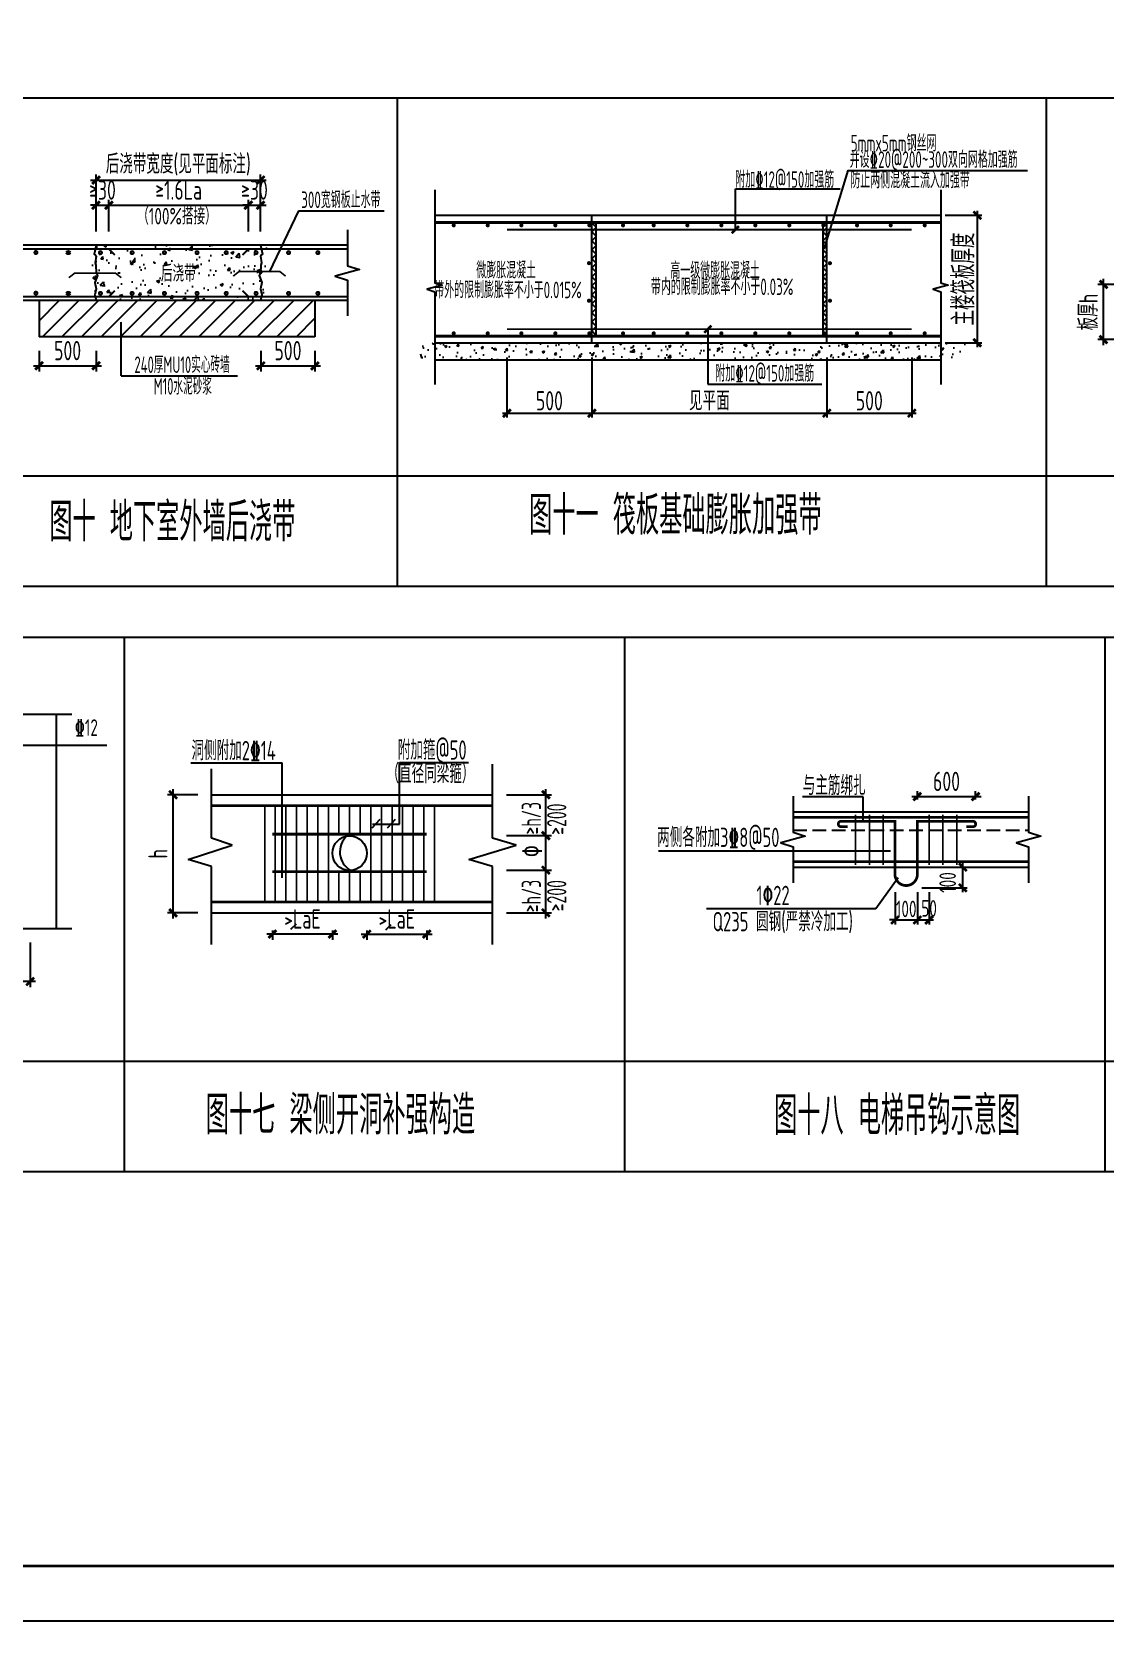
# Model space of a CAD drawing. Extents: x 9731685 to 18866768, y -962146 to 194094.
# Drawn here: x 9811308 to 9830739, y 55294 to 84067 of the extents above; entities that cross this region are included whole.
import ezdxf
from ezdxf.enums import TextEntityAlignment as Align

# ---------------------------------------------------------------- set-up
doc = ezdxf.new("R2010")
doc.units = 0
doc.header["$LTSCALE"] = 1000
doc.linetypes.add('DASH', pattern=[0.35, 0.25, -0.1])
doc.layers.get('0').update_dxf_attribs({"linetype": 'CONTINUOUS'})
doc.layers.get('Defpoints').update_dxf_attribs({"linetype": 'CONTINUOUS'})
for name, color, linetype in [('BORDER', 7, 'CONTINUOUS'), ('DIM', 3, 'CONTINUOUS'), ('HATCH', 254, 'CONTINUOUS'), ('NUM', 7, 'CONTINUOUS'), ('TAB', 7, 'CONTINUOUS'), ('TEXT', 7, 'CONTINUOUS')]:
    doc.layers.add(name, color=color, linetype=linetype)
doc.layers.add('rein', color=6, linetype='ByLayer', lineweight=18)
doc.styles.add('TSSD_Dimension', font='Tssdeng.shx', dxfattribs={"width": 0.7, "bigfont": 'hztxt.shx'})
doc.styles.add('TSSD_Norm', font='Tssdeng.shx', dxfattribs={"width": 0.7, "bigfont": 'hztxt.shx'})
doc.styles.add('说明文字', font='tssdeng.shx', dxfattribs={"width": 0.75, "bigfont": 'hztxt.shx'})
doc.dimstyles.new('TSSD_100_100', dxfattribs={"dimtxt": 350, "dimasz": 100, "dimexe": 100, "dimexo": 250, "dimgap": 100, "dimtad": 1, "dimdec": 0, "dimzin": 0, "dimdsep": 46, "dimtxsty": 'TSSD_Dimension', "dimblk": 'ARCHTICK', "dimblk1": 'ARCHTICK', "dimblk2": 'ARCHTICK', "dimcen": 0, "dimdle": 100, "dimclrt": 7, "dimadec": 0, "dimazin": 0, "dimtfac": 1, "dimtdec": 0, "dimtix": 1, "dimtmove": 2, "dimatfit": 3, "dimfxl": 1, "dimtolj": 1, "dimtzin": 0, "dimarcsym": 0})
doc.dimstyles.new('TSSD_25_100', dxfattribs={"dimtxt": 300, "dimasz": 100, "dimexe": 80, "dimexo": 80, "dimgap": 50, "dimtad": 1, "dimdec": 0, "dimlfac": 0.25, "dimzin": 0, "dimdsep": 46, "dimtxsty": 'TSSD_Dimension', "dimblk": 'ARCHTICK', "dimcen": 0, "dimdle": 80, "dimclrt": 7, "dimadec": 0, "dimazin": 0, "dimtfac": 1, "dimtdec": 0, "dimtix": 1, "dimtmove": 2, "dimatfit": 3, "dimldrblk": 'ARCHTICK', "dimfxl": 1, "dimtolj": 1, "dimtzin": 0, "dimarcsym": 0})

# ---------------------------------------------------------------- blocks, each defined once
blk = doc.blocks.new('_ArchTick')
at = {"color": 0, "linetype": 'ByBlock', "const_width": 0.5}
blk.add_lwpolyline([(-0.71, -0.71), (0.71, 0.71)], dxfattribs=at)
blk = doc.blocks.new('*D815')
at = {"layer": 'Defpoints', "color": 0}
for p in [(9827338, 68943), (9828162, 68943), (9827338, 68569)]:
    blk.add_point(p, dxfattribs=at)
at = {"layer": 'DIM', "color": 0, "lineweight": -2}
for p, q in [((9827418, 68943), (9828242, 68943)), ((9828162, 68489), (9828162, 69023)), ((9827418, 68569), (9828242, 68569))]:
    blk.add_line(p, q, dxfattribs=at)
at = {"layer": 'DIM', "color": 0, "lineweight": -2, "xscale": 100, "yscale": 100, "zscale": 100}
for p, rotation in [((9828162, 68943), 90), ((9828162, 68569), 270)]:
    blk.add_blockref('_ArchTick', p, dxfattribs=dict(at, rotation=rotation))
at = {"layer": 'DIM', "color": 7, "insert": (9827887, 68666), "char_height": 300, "attachment_point": 5, "rotation": 90, "style": 'TSSD_Dimension'}
blk.add_mtext('\\A1;100', dxfattribs=at)
blk = doc.blocks.new('*D816')
at = {"layer": 'Defpoints', "color": 0}
for p in [(9826934, 68569), (9827338, 68569), (9827338, 67988)]:
    blk.add_point(p, dxfattribs=at)
at = {"layer": 'DIM', "color": 0, "lineweight": -2}
for p, q in [((9826934, 68489), (9826934, 67908)), ((9827338, 68489), (9827338, 67908)), ((9826934, 67988), (9826834, 67988)), ((9826934, 67988), (9827338, 67988)), ((9827338, 67988), (9827438, 67988))]:
    blk.add_line(p, q, dxfattribs=at)
at = {"layer": 'DIM', "color": 0, "lineweight": -2, "xscale": 100, "yscale": 100, "zscale": 100}
blk.add_blockref('_ArchTick', (9826934, 67988), dxfattribs=at)
at = {"layer": 'DIM', "color": 0, "lineweight": -2, "xscale": 100, "yscale": 100, "zscale": 100, "rotation": 180}
blk.add_blockref('_ArchTick', (9827338, 67988), dxfattribs=at)
at = {"layer": 'DIM', "color": 7, "insert": (9827136, 68188), "char_height": 300, "attachment_point": 5, "style": 'TSSD_Dimension'}
blk.add_mtext('\\A1;100', dxfattribs=at)
blk = doc.blocks.new('*D817')
at = {"layer": 'Defpoints', "color": 0}
for p in [(9827338, 68569), (9827551, 68569), (9827551, 67988)]:
    blk.add_point(p, dxfattribs=at)
at = {"layer": 'DIM', "color": 0, "lineweight": -2}
for p, q in [((9827338, 68489), (9827338, 67908)), ((9827551, 68489), (9827551, 67908)), ((9827258, 67988), (9827631, 67988))]:
    blk.add_line(p, q, dxfattribs=at)
at = {"layer": 'DIM', "color": 0, "lineweight": -2, "xscale": 100, "yscale": 100, "zscale": 100, "rotation": 180}
blk.add_blockref('_ArchTick', (9827338, 67988), dxfattribs=at)
at = {"layer": 'DIM', "color": 0, "lineweight": -2, "xscale": 100, "yscale": 100, "zscale": 100}
blk.add_blockref('_ArchTick', (9827551, 67988), dxfattribs=at)
at = {"layer": 'DIM', "color": 7, "insert": (9827551, 68198), "char_height": 300, "attachment_point": 5, "style": 'TSSD_Dimension'}
blk.add_mtext('\\A1;50', dxfattribs=at)
blk = doc.blocks.new('*D818')
at = {"layer": 'Defpoints', "color": 0}
for p in [(9828393, 70222), (9827338, 69920), (9828393, 69920)]:
    blk.add_point(p, dxfattribs=at)
at = {"layer": 'DIM', "color": 0, "lineweight": -2}
for p, q in [((9827238, 70222), (9828493, 70222)), ((9827338, 70170), (9827338, 70322)), ((9828393, 70170), (9828393, 70322))]:
    blk.add_line(p, q, dxfattribs=at)
at = {"layer": 'DIM', "color": 0, "lineweight": -2, "xscale": 100, "yscale": 100, "zscale": 100, "rotation": 180}
blk.add_blockref('_ArchTick', (9827338, 70222), dxfattribs=at)
at = {"layer": 'DIM', "color": 0, "lineweight": -2, "xscale": 100, "yscale": 100, "zscale": 100}
blk.add_blockref('_ArchTick', (9828393, 70222), dxfattribs=at)
at = {"layer": 'DIM', "color": 7, "insert": (9827866, 70497), "char_height": 350, "attachment_point": 5, "style": 'TSSD_Dimension'}
blk.add_mtext('\\A1;600', dxfattribs=at)
blk = doc.blocks.new('*D834')
at = {"layer": 'Defpoints', "color": 0}
for p in [(9809452, 67832), (9811278, 67832), (9809452, 66874)]:
    blk.add_point(p, dxfattribs=at)
at = {"layer": 'DIM', "color": 0, "lineweight": -2}
for p, q in [((9809452, 67582), (9809452, 66774)), ((9811278, 67582), (9811278, 66774)), ((9811378, 66874), (9809352, 66874))]:
    blk.add_line(p, q, dxfattribs=at)
at = {"layer": 'DIM', "color": 0, "lineweight": -2, "xscale": 100, "yscale": 100, "zscale": 100, "rotation": 180}
blk.add_blockref('_ArchTick', (9809452, 66874), dxfattribs=at)
at = {"layer": 'DIM', "color": 0, "lineweight": -2, "xscale": 100, "yscale": 100, "zscale": 100}
blk.add_blockref('_ArchTick', (9811278, 66874), dxfattribs=at)
at = {"layer": 'DIM', "color": 7, "insert": (9810365, 67149), "char_height": 350, "attachment_point": 5, "style": 'TSSD_Dimension'}
blk.add_mtext('\\A1;100', dxfattribs=at)
blk = doc.blocks.new('*D836')
at = {"layer": 'Defpoints', "color": 0}
for p in [(9812705, 80927), (9812471, 80203), (9812705, 80203)]:
    blk.add_point(p, dxfattribs=at)
at = {"layer": 'DIM', "color": 0, "lineweight": -2}
for p, q in [((9812471, 80927), (9812371, 80927)), ((9812471, 80453), (9812471, 81027)), ((9812471, 80927), (9812705, 80927)), ((9812705, 80453), (9812705, 81027)), ((9812705, 80927), (9812805, 80927))]:
    blk.add_line(p, q, dxfattribs=at)
at = {"layer": 'DIM', "color": 0, "lineweight": -2, "xscale": 100, "yscale": 100, "zscale": 100}
blk.add_blockref('_ArchTick', (9812471, 80927), dxfattribs=at)
at = {"layer": 'DIM', "color": 0, "lineweight": -2, "xscale": 100, "yscale": 100, "zscale": 100, "rotation": 180}
blk.add_blockref('_ArchTick', (9812705, 80927), dxfattribs=at)
at = {"layer": 'DIM', "color": 7, "insert": (9812588, 81202), "char_height": 350, "attachment_point": 5, "style": 'TSSD_Dimension'}
blk.add_mtext('\\A1;≥30', dxfattribs=at)
blk = doc.blocks.new('*D837')
at = {"layer": 'Defpoints', "color": 0}
for p in [(9815229, 80927), (9812705, 80203), (9815229, 80203)]:
    blk.add_point(p, dxfattribs=at)
at = {"layer": 'DIM', "color": 0, "lineweight": -2}
for p, q in [((9812605, 80927), (9815329, 80927)), ((9812705, 80453), (9812705, 81027)), ((9815229, 80453), (9815229, 81027))]:
    blk.add_line(p, q, dxfattribs=at)
at = {"layer": 'DIM', "color": 0, "lineweight": -2, "xscale": 100, "yscale": 100, "zscale": 100, "rotation": 180}
blk.add_blockref('_ArchTick', (9812705, 80927), dxfattribs=at)
at = {"layer": 'DIM', "color": 0, "lineweight": -2, "xscale": 100, "yscale": 100, "zscale": 100}
blk.add_blockref('_ArchTick', (9815229, 80927), dxfattribs=at)
at = {"layer": 'DIM', "color": 7, "insert": (9813967, 81202), "char_height": 350, "attachment_point": 5, "style": 'TSSD_Dimension'}
blk.add_mtext('\\A1;≥1.6La', dxfattribs=at)
blk = doc.blocks.new('*D838')
at = {"layer": 'Defpoints', "color": 0}
for p in [(9815450, 80927), (9815229, 80203), (9815450, 80203)]:
    blk.add_point(p, dxfattribs=at)
at = {"layer": 'DIM', "color": 0, "lineweight": -2}
for p, q in [((9815229, 80927), (9815129, 80927)), ((9815229, 80453), (9815229, 81027)), ((9815229, 80927), (9815450, 80927)), ((9815450, 80453), (9815450, 81027)), ((9815450, 80927), (9815550, 80927))]:
    blk.add_line(p, q, dxfattribs=at)
at = {"layer": 'DIM', "color": 0, "lineweight": -2, "xscale": 100, "yscale": 100, "zscale": 100}
blk.add_blockref('_ArchTick', (9815229, 80927), dxfattribs=at)
at = {"layer": 'DIM', "color": 0, "lineweight": -2, "xscale": 100, "yscale": 100, "zscale": 100, "rotation": 180}
blk.add_blockref('_ArchTick', (9815450, 80927), dxfattribs=at)
at = {"layer": 'DIM', "color": 7, "insert": (9815339, 81202), "char_height": 350, "attachment_point": 5, "style": 'TSSD_Dimension'}
blk.add_mtext('\\A1;≥30', dxfattribs=at)
blk = doc.blocks.new('*D839')
at = {"layer": 'Defpoints', "color": 0}
for p in [(9815450, 81382), (9812471, 80203), (9815450, 80203)]:
    blk.add_point(p, dxfattribs=at)
at = {"layer": 'DIM', "color": 0, "lineweight": -2}
for p, q in [((9812471, 80453), (9812471, 81482)), ((9815450, 80453), (9815450, 81482)), ((9812371, 81382), (9815550, 81382))]:
    blk.add_line(p, q, dxfattribs=at)
at = {"layer": 'DIM', "color": 0, "lineweight": -2, "xscale": 100, "yscale": 100, "zscale": 100, "rotation": 180}
blk.add_blockref('_ArchTick', (9812471, 81382), dxfattribs=at)
at = {"layer": 'DIM', "color": 0, "lineweight": -2, "xscale": 100, "yscale": 100, "zscale": 100}
blk.add_blockref('_ArchTick', (9815450, 81382), dxfattribs=at)
at = {"layer": 'DIM', "color": 7, "insert": (9813960, 81657), "char_height": 350, "attachment_point": 5, "style": 'TSSD_Dimension'}
blk.add_mtext('\\A1;后浇带宽度(见平面标注)', dxfattribs=at)
blk = doc.blocks.new('*D840')
at = {"layer": 'Defpoints', "color": 0}
for p in [(9811440, 78544), (9812471, 78544), (9812471, 78020)]:
    blk.add_point(p, dxfattribs=at)
at = {"layer": 'DIM', "color": 0, "lineweight": -2}
for p, q in [((9811440, 78294), (9811440, 77920)), ((9812471, 78294), (9812471, 77920)), ((9811340, 78020), (9812571, 78020))]:
    blk.add_line(p, q, dxfattribs=at)
at = {"layer": 'DIM', "color": 0, "lineweight": -2, "xscale": 100, "yscale": 100, "zscale": 100, "rotation": 180}
blk.add_blockref('_ArchTick', (9811440, 78020), dxfattribs=at)
at = {"layer": 'DIM', "color": 0, "lineweight": -2, "xscale": 100, "yscale": 100, "zscale": 100}
blk.add_blockref('_ArchTick', (9812471, 78020), dxfattribs=at)
at = {"layer": 'DIM', "color": 7, "insert": (9811956, 78295), "char_height": 350, "attachment_point": 5, "style": 'TSSD_Dimension'}
blk.add_mtext('\\A1;500', dxfattribs=at)
blk = doc.blocks.new('*D841')
at = {"layer": 'Defpoints', "color": 0}
for p in [(9815455, 78544), (9816434, 78544), (9816434, 78020)]:
    blk.add_point(p, dxfattribs=at)
at = {"layer": 'DIM', "color": 0, "lineweight": -2}
for p, q in [((9815455, 78294), (9815455, 77920)), ((9816434, 78294), (9816434, 77920)), ((9815355, 78020), (9816534, 78020))]:
    blk.add_line(p, q, dxfattribs=at)
at = {"layer": 'DIM', "color": 0, "lineweight": -2, "xscale": 100, "yscale": 100, "zscale": 100, "rotation": 180}
blk.add_blockref('_ArchTick', (9815455, 78020), dxfattribs=at)
at = {"layer": 'DIM', "color": 0, "lineweight": -2, "xscale": 100, "yscale": 100, "zscale": 100}
blk.add_blockref('_ArchTick', (9816434, 78020), dxfattribs=at)
at = {"layer": 'DIM', "color": 7, "insert": (9815945, 78295), "char_height": 350, "attachment_point": 5, "style": 'TSSD_Dimension'}
blk.add_mtext('\\A1;500', dxfattribs=at)
blk = doc.blocks.new('*D847')
at = {"layer": 'Defpoints', "color": 0}
for p in [(9830708, 79494), (9831520, 79494), (9831520, 78494)]:
    blk.add_point(p, dxfattribs=at)
at = {"layer": 'DIM', "color": 0, "lineweight": -2}
for p, q in [((9831270, 79494), (9830608, 79494)), ((9830708, 78394), (9830708, 79594)), ((9831270, 78494), (9830608, 78494))]:
    blk.add_line(p, q, dxfattribs=at)
at = {"layer": 'DIM', "color": 0, "lineweight": -2, "xscale": 100, "yscale": 100, "zscale": 100}
for p, rotation in [((9830708, 79494), 90), ((9830708, 78494), 270)]:
    blk.add_blockref('_ArchTick', p, dxfattribs=dict(at, rotation=rotation))
at = {"layer": 'DIM', "color": 7, "insert": (9830433, 78994), "char_height": 350, "attachment_point": 5, "rotation": 90, "style": 'TSSD_Dimension'}
blk.add_mtext('\\A1;板厚h', dxfattribs=at)
blk = doc.blocks.new('*D851')
at = {"layer": 'Defpoints', "color": 0}
for p in [(9821447, 78252), (9825699, 78252), (9825699, 77162)]:
    blk.add_point(p, dxfattribs=at)
at = {"layer": 'DIM', "color": 0, "lineweight": -2}
for p, q in [((9821447, 78172), (9821447, 77082)), ((9825699, 78172), (9825699, 77082)), ((9821367, 77162), (9825779, 77162))]:
    blk.add_line(p, q, dxfattribs=at)
at = {"layer": 'DIM', "color": 0, "lineweight": -2, "xscale": 100, "yscale": 100, "zscale": 100, "rotation": 180}
blk.add_blockref('_ArchTick', (9821447, 77162), dxfattribs=at)
at = {"layer": 'DIM', "color": 0, "lineweight": -2, "xscale": 100, "yscale": 100, "zscale": 100}
blk.add_blockref('_ArchTick', (9825699, 77162), dxfattribs=at)
at = {"layer": 'DIM', "color": 7, "insert": (9823573, 77387), "char_height": 350, "attachment_point": 5, "style": 'TSSD_Dimension'}
blk.add_mtext('\\A1;见平面', dxfattribs=at)
blk = doc.blocks.new('*D852')
at = {"layer": 'Defpoints', "color": 0}
for p in [(9827761, 80745), (9827761, 78438), (9828423, 78438)]:
    blk.add_point(p, dxfattribs=at)
at = {"layer": 'DIM', "color": 0, "lineweight": -2}
for p, q in [((9827841, 80745), (9828503, 80745)), ((9828423, 80825), (9828423, 78358)), ((9827841, 78438), (9828503, 78438))]:
    blk.add_line(p, q, dxfattribs=at)
at = {"layer": 'DIM', "color": 0, "lineweight": -2, "xscale": 100, "yscale": 100, "zscale": 100}
for p, rotation in [((9828423, 80745), 90), ((9828423, 78438), 270)]:
    blk.add_blockref('_ArchTick', p, dxfattribs=dict(at, rotation=rotation))
at = {"layer": 'DIM', "color": 7, "insert": (9828173, 79591), "char_height": 400, "attachment_point": 5, "rotation": 90, "style": 'TSSD_Dimension'}
blk.add_mtext('\\A1;主楼筏板厚度', dxfattribs=at)
blk = doc.blocks.new('*D853')
at = {"layer": 'Defpoints', "color": 0}
for p in [(9819909, 78252), (9821447, 78252), (9821447, 77162)]:
    blk.add_point(p, dxfattribs=at)
at = {"layer": 'DIM', "color": 0, "lineweight": -2}
for p, q in [((9819909, 78172), (9819909, 77082)), ((9821447, 78172), (9821447, 77082)), ((9819829, 77162), (9821527, 77162))]:
    blk.add_line(p, q, dxfattribs=at)
at = {"layer": 'DIM', "color": 0, "lineweight": -2, "xscale": 100, "yscale": 100, "zscale": 100, "rotation": 180}
blk.add_blockref('_ArchTick', (9819909, 77162), dxfattribs=at)
at = {"layer": 'DIM', "color": 0, "lineweight": -2, "xscale": 100, "yscale": 100, "zscale": 100}
blk.add_blockref('_ArchTick', (9821447, 77162), dxfattribs=at)
at = {"layer": 'DIM', "color": 7, "insert": (9820678, 77387), "char_height": 350, "attachment_point": 5, "style": 'TSSD_Dimension'}
blk.add_mtext('\\A1;500', dxfattribs=at)
blk = doc.blocks.new('*D854')
at = {"layer": 'Defpoints', "color": 0}
for p in [(9825699, 78252), (9827238, 78252), (9827238, 77162)]:
    blk.add_point(p, dxfattribs=at)
at = {"layer": 'DIM', "color": 0, "lineweight": -2}
for p, q in [((9825699, 78172), (9825699, 77082)), ((9827238, 78172), (9827238, 77082)), ((9825619, 77162), (9827318, 77162))]:
    blk.add_line(p, q, dxfattribs=at)
at = {"layer": 'DIM', "color": 0, "lineweight": -2, "xscale": 100, "yscale": 100, "zscale": 100, "rotation": 180}
blk.add_blockref('_ArchTick', (9825699, 77162), dxfattribs=at)
at = {"layer": 'DIM', "color": 0, "lineweight": -2, "xscale": 100, "yscale": 100, "zscale": 100}
blk.add_blockref('_ArchTick', (9827238, 77162), dxfattribs=at)
at = {"layer": 'DIM', "color": 7, "insert": (9826468, 77387), "char_height": 350, "attachment_point": 5, "style": 'TSSD_Dimension'}
blk.add_mtext('\\A1;500', dxfattribs=at)
blk = doc.blocks.new('*D855')
at = {"layer": 'Defpoints', "color": 0}
for p in [(9819649, 70255), (9820614, 70255), (9819649, 69515)]:
    blk.add_point(p, dxfattribs=at)
at = {"layer": 'DIM', "color": 0, "lineweight": -2}
for p, q in [((9819899, 70255), (9820714, 70255)), ((9820614, 69415), (9820614, 70355)), ((9819899, 69515), (9820714, 69515))]:
    blk.add_line(p, q, dxfattribs=at)
at = {"layer": 'DIM', "color": 0, "lineweight": -2, "xscale": 100, "yscale": 100, "zscale": 100}
for p, rotation in [((9820614, 70255), 90), ((9820614, 69515), 270)]:
    blk.add_blockref('_ArchTick', p, dxfattribs=dict(at, rotation=rotation))
blk = doc.blocks.new('*D856')
at = {"layer": 'Defpoints', "color": 0}
for p in [(9819649, 69515), (9820614, 69515), (9819649, 68889)]:
    blk.add_point(p, dxfattribs=at)
at = {"layer": 'DIM', "color": 0, "lineweight": -2}
for p, q in [((9819899, 69515), (9820714, 69515)), ((9820614, 68789), (9820614, 69615)), ((9819899, 68889), (9820714, 68889))]:
    blk.add_line(p, q, dxfattribs=at)
at = {"layer": 'DIM', "color": 0, "lineweight": -2, "xscale": 100, "yscale": 100, "zscale": 100}
for p, rotation in [((9820614, 69515), 90), ((9820614, 68889), 270)]:
    blk.add_blockref('_ArchTick', p, dxfattribs=dict(at, rotation=rotation))
blk = doc.blocks.new('*D857')
at = {"layer": 'Defpoints', "color": 0}
for p in [(9813866, 70255), (9814564, 70255), (9814564, 68117)]:
    blk.add_point(p, dxfattribs=at)
at = {"layer": 'DIM', "color": 0, "lineweight": -2}
for p, q in [((9814314, 70255), (9813766, 70255)), ((9813866, 68017), (9813866, 70355)), ((9814314, 68117), (9813766, 68117))]:
    blk.add_line(p, q, dxfattribs=at)
at = {"layer": 'DIM', "color": 0, "lineweight": -2, "xscale": 100, "yscale": 100, "zscale": 100}
for p, rotation in [((9813866, 70255), 90), ((9813866, 68117), 270)]:
    blk.add_blockref('_ArchTick', p, dxfattribs=dict(at, rotation=rotation))
at = {"layer": 'DIM', "color": 7, "insert": (9813591, 69186), "char_height": 350, "attachment_point": 5, "rotation": 90, "style": 'TSSD_Dimension'}
blk.add_mtext('\\A1;h', dxfattribs=at)
blk = doc.blocks.new('*D858')
at = {"layer": 'Defpoints', "color": 0}
for p in [(9819649, 68889), (9820614, 68889), (9819649, 68117)]:
    blk.add_point(p, dxfattribs=at)
at = {"layer": 'DIM', "color": 0, "lineweight": -2}
for p, q in [((9819899, 68889), (9820714, 68889)), ((9820614, 68017), (9820614, 68989)), ((9819899, 68117), (9820714, 68117))]:
    blk.add_line(p, q, dxfattribs=at)
at = {"layer": 'DIM', "color": 0, "lineweight": -2, "xscale": 100, "yscale": 100, "zscale": 100}
for p, rotation in [((9820614, 68889), 90), ((9820614, 68117), 270)]:
    blk.add_blockref('_ArchTick', p, dxfattribs=dict(at, rotation=rotation))
blk = doc.blocks.new('*D859')
at = {"layer": 'Defpoints', "color": 0}
for p in [(9817372, 68049), (9818458, 68049), (9818458, 67731)]:
    blk.add_point(p, dxfattribs=at)
at = {"layer": 'DIM', "color": 0, "lineweight": -2}
for p, q in [((9817272, 67731), (9818558, 67731)), ((9817372, 67799), (9817372, 67631)), ((9818458, 67799), (9818458, 67631))]:
    blk.add_line(p, q, dxfattribs=at)
at = {"layer": 'DIM', "color": 0, "lineweight": -2, "xscale": 100, "yscale": 100, "zscale": 100, "rotation": 180}
blk.add_blockref('_ArchTick', (9817372, 67731), dxfattribs=at)
at = {"layer": 'DIM', "color": 0, "lineweight": -2, "xscale": 100, "yscale": 100, "zscale": 100}
blk.add_blockref('_ArchTick', (9818458, 67731), dxfattribs=at)
at = {"layer": 'DIM', "color": 7, "insert": (9817915, 68006), "char_height": 350, "attachment_point": 5, "style": 'TSSD_Dimension'}
blk.add_mtext('\\A1;>LaE', dxfattribs=at)
blk = doc.blocks.new('*D860')
at = {"layer": 'Defpoints', "color": 0}
for p in [(9815664, 68049), (9816749, 68049), (9815664, 67731)]:
    blk.add_point(p, dxfattribs=at)
at = {"layer": 'DIM', "color": 0, "lineweight": -2}
for p, q in [((9816849, 67731), (9815564, 67731)), ((9815664, 67799), (9815664, 67631)), ((9816749, 67799), (9816749, 67631))]:
    blk.add_line(p, q, dxfattribs=at)
at = {"layer": 'DIM', "color": 0, "lineweight": -2, "xscale": 100, "yscale": 100, "zscale": 100, "rotation": 180}
blk.add_blockref('_ArchTick', (9815664, 67731), dxfattribs=at)
at = {"layer": 'DIM', "color": 0, "lineweight": -2, "xscale": 100, "yscale": 100, "zscale": 100}
blk.add_blockref('_ArchTick', (9816749, 67731), dxfattribs=at)
at = {"layer": 'DIM', "color": 7, "insert": (9816207, 68006), "char_height": 350, "attachment_point": 5, "style": 'TSSD_Dimension'}
blk.add_mtext('\\A1;>LaE', dxfattribs=at)

msp = doc.modelspace()

# ---------------------------------------------------------------- hatches: boundary and pattern name
h = msp.add_hatch()
h.set_pattern_fill('ANSI37', color=256, scale=923.04, style=0)
h.set_pattern_definition([(45, (9540709.78, 34513.13), (-81.58598, 81.58598), []), (135, (9540709.78, 34513.13), (-81.58598, -81.58598), [])])
h.paths.add_polyline_path([(9821520.8, 80614.4), (9821446.9, 80614.4), (9821446.9, 78557.3), (9821520.8, 78557.3)])
h = msp.add_hatch()
h.set_pattern_fill('ANSI37', color=256, scale=923.04, style=0)
h.set_pattern_definition([(45, (9544888, 34513.13), (-81.58598, 81.58598), []), (135, (9544888, 34513.13), (-81.58598, -81.58598), [])])
h.paths.add_polyline_path([(9825699, 80614.4), (9825625.2, 80614.4), (9825625.2, 78557.3), (9825699, 78557.3)])
h = msp.add_hatch()
h.set_pattern_fill('ANSI31', color=8, scale=2000, style=0)
h.set_pattern_definition([(45, (9435674.35, -224451.15), (-176.7767, 176.7767), [])])
h.paths.add_polyline_path([(9816434.2, 78543.7), (9816434.2, 79202.7), (9811440.3, 79202.7), (9811440.3, 78543.7)])
h = msp.add_hatch()
h.set_pattern_fill('AN33C', color=256, scale=615.36, style=0)
h.set_pattern_definition([(50, (9539619.85, 34513.13), (441.37323, -38.61515), [46.152, -507.672]), (355, (9539619.85, 34513.13), (-85.382, 462.86895), [36.9216, -406.1376]), (100.4514, (9539656.63, 34509.9), (355.99153, 424.2535), [39.22316, -431.4548]), (46.1842, (9539619.85, 34636.2), (656.7375, -101.8538), [69.228, -761.508]), (96.6356, (9539674.6, 34627.7), (575.154, 599.4332), [58.8347, -647.1821]), (351.1842, (9539619.85, 34636.2), (575.1536, 599.4336), [55.3824, -609.2064]), (21, (9539681.4, 34605.43), (367.31272, -247.75556), [46.152, -507.672]), (326, (9539681.4, 34605.43), (149.7265, 446.2283), [36.9216, -406.1376]), (71.4514, (9539712, 34584.8), (517.0394, 198.47237), [39.22316, -431.4548]), (37.5, (9539619.85, 34513.13), (7.48269, 204.84956), [0, -401.21472, 0, -412.2912, 0, -407.676]), (7.5, (9539619.85, 34513.13), (161.88247, 242.70519), [0, -235.06752, 0, -391.98432, 0, -155.3784]), (327.5, (9539482.62, 34513.13), (328.49297, -13.87937), [0, -153.84, 0, -479.9808, 0, -636.8976]), (317.5, (9539421.1, 34513.13), (358.86944, 61.6006), [0, -199.992, 0, -318.75648, 0, -452.2896])])
h.paths.add_polyline_path([(9828235, 78437.6), (9818348.2, 78437.6), (9818348.2, 78129.9), (9828235, 78129.9)])
at = {"layer": 'HATCH'}
h = msp.add_hatch(dxfattribs=at)
h.set_pattern_fill('AN33C', color=8, scale=800, style=0)
h.set_pattern_definition([(50, (9733759.3, -86621.25), (573.8081, -50.2017), [60, -660]), (355, (9733759.3, -86621.25), (-111.001, 601.7537), [48, -528]), (100.4514, (9733807.1, -86625.44), (462.8075, 551.5516), [50.9922, -560.9137]), (46.1842, (9733759.3, -86461.25), (853.7928, -132.4152), [90, -990]), (96.6356, (9733830.5, -86472.3), (747.73, 779.2943), [76.4882, -841.3704]), (351.1842, (9733759.3, -86461.25), (747.7296, 779.295), [72, -792]), (21, (9733839.3, -86501.25), (477.5256, -322.0951), [60, -660]), (326, (9733839.3, -86501.25), (194.6523, 580.12), [48, -528]), (71.4514, (9733879.1, -86528.1), (672.1781, 258.0244), [50.9922, -560.9137]), (37.5, (9733759.3, -86621.25), (9.72788, 266.31508), [0, -521.6, 0, -536, 0, -530]), (7.5, (9733759.3, -86621.25), (210.45563, 315.52937), [0, -305.6, 0, -509.6, 0, -202]), (327.5, (9733580.9, -86621.25), (427.05795, -18.0439), [0, -200, 0, -624, 0, -828]), (317.5, (9733500.9, -86621.25), (466.5489, 80.084), [0, -260, 0, -414.4, 0, -588])])
h.paths.add_polyline_path([(9815563.1, 80132.7), (9815563.1, 80202.7), (9812363.1, 80202.7), (9812363.1, 80132.7)])
h.paths.add_polyline_path([(9812363.1, 80132.7), (9812363.1, 79272.7), (9815563.1, 79272.7), (9815563.1, 80132.7)])
h.paths.add_polyline_path([(9813104.3, 80068.6, -1), (9813144.3, 80068.6, -1)], flags=16)
h.paths.add_polyline_path([(9813144.3, 79332.3, -1), (9813104.3, 79332.3, -1)], flags=16)
h.paths.add_polyline_path([(9812531.2, 80068.6, -1), (9812571.2, 80068.6, -1)], flags=16)
h.paths.add_polyline_path([(9813689.7, 80068.6, -1), (9813729.7, 80068.6, -1)], flags=16)
h.paths.add_polyline_path([(9812571.2, 79332.3, -1), (9812531.2, 79332.3, -1)], flags=16)
h.paths.add_polyline_path([(9813729.7, 79332.3, -1), (9813689.7, 79332.3, -1)], flags=16)
h.paths.add_polyline_path([(9814279.2, 80068.6, -1), (9814319.2, 80068.6, -1)], flags=16)
h.paths.add_polyline_path([(9814319.2, 79332.3, -1), (9814279.2, 79332.3, -1)], flags=16)
h.paths.add_polyline_path([(9814807.3, 80068.6, -1), (9814847.3, 80068.6, -1)], flags=16)
h.paths.add_polyline_path([(9814847.3, 79332.3, -1), (9814807.3, 79332.3, -1)], flags=16)
h.paths.add_polyline_path([(9815347.7, 80068.6, -1), (9815387.7, 80068.6, -1)], flags=16)
h.paths.add_polyline_path([(9815387.7, 79332.3, -1), (9815347.7, 79332.3, -1)], flags=16)
h.paths.add_polyline_path([(9812363.1, 79272.7), (9812363.1, 79202.7), (9815563.1, 79202.7), (9815563.1, 79272.7)])
h.paths.add_polyline_path([(9813584.9, 79468.4), (9814326.9, 79468.4), (9814326.9, 79918.4), (9813584.9, 79918.4)], flags=24)

# ---------------------------------------------------------------- linework, layer by layer
for p, q in [((9816135.1, 80823.9), (9815604.2, 79716.4)), ((9816135.1, 80823.9), (9817686.6, 80823.9)), ((9818602, 80745.2), (9827761.2, 80745.2)), ((9821520.8, 80614.4), (9821520.8, 78557.3)), ((9825625.4, 80614.4), (9825625.4, 78557.3)), ((9817020.1, 80202.7), (9810900.2, 80202.7)), ((9817020.1, 79202.7), (9810900.2, 79202.7)), ((9811440.3, 79202.7), (9811440.3, 78543.7)), ((9816434.2, 79202.7), (9816434.2, 78543.7)), ((9812927.3, 77841.5), (9812927.3, 78812.2)), ((9816434.2, 78543.7), (9811440.3, 78543.7)), ((9818602, 78437.6), (9827761.2, 78437.6)), ((9818602, 78129.9), (9827761.2, 78129.9)), ((9812927.3, 77841.5), (9815029.9, 77841.5)), ((9811752.5, 71716.5), (9811752.5, 67832.2)), ((9811033, 71149.8), (9812668, 71149.8)), ((9814190.1, 70832.7), (9815837.6, 70832.7)), ((9815837.6, 68751.7), (9815837.6, 70832.7)), ((9817963.2, 69720.1), (9817963.2, 70836.7)), ((9817963.2, 70836.7), (9819214.8, 70836.7)), ((9819649.1, 69468.2), (9819649.1, 70806.9)), ((9814563.9, 69468.2), (9814563.9, 70721.8)), ((9814563.9, 70255), (9819649.1, 70255)), ((9826357, 70217.7), (9825262, 70217.7)), ((9826357, 69775.6), (9826357, 70217.7)), ((9825088.2, 69947.3), (9829351, 69947.3)), ((9817476.6, 69720.1), (9817963.2, 69720.1)), ((9814932.8, 69340), (9814563.9, 69468.2)), ((9820076.6, 69340), (9819649.1, 69468.2)), ((9814136.4, 69083.5), (9814932.8, 69340)), ((9814563.9, 68955.2), (9814136.4, 69083.5)), ((9819221.6, 69083.5), (9820076.6, 69340)), ((9819649.1, 68955.2), (9819221.6, 69083.5)), ((9822650.4, 69237.5), (9826852.6, 69237.5)), ((9814563.9, 67544.7), (9814563.9, 68955.2)), ((9819649.1, 67544.7), (9819649.1, 68955.2)), ((9825088.2, 68943), (9829351, 68943)), ((9826993.2, 68752.7), (9826587.9, 68192.6)), ((9826587.9, 68192.6), (9823521.3, 68192.6)), ((9814563.9, 68117.5), (9819649.1, 68117.5)), ((9816092.5, 67913.1), (9815992.5, 67815.8)), ((9817809.8, 67899.8), (9817709.8, 67802.4))]:
    msp.add_line(p, q)
at = {"color": 2}
for p, q in [((9821446.9, 78437.6), (9821446.9, 80745.2)), ((9825699.2, 78437.6), (9825699.2, 80745.2))]:
    msp.add_line(p, q, dxfattribs=at)
at = {"linetype": 'DASH'}
msp.add_line((9825088.2, 69613), (9829351, 69613), dxfattribs=at)
for points in [[(9818602, 81203.8), (9818602, 79522), (9818737.3, 79478.9), (9818466.6, 79405.1), (9818602, 79362), (9818602, 77680.2)], [(9817020.1, 80482.7), (9817020.1, 79832.7), (9817240.1, 79762.7), (9816800.1, 79642.7), (9817020.1, 79572.7), (9817020.1, 78922.7)], [(9812471.3, 80202.7), (9812437.9, 80043.8), (9812462.8, 80022.4), (9812471.3, 80002.9), (9812457.5, 79881.9), (9812464.6, 79841), (9812471.3, 79702.7), (9812497.3, 79656.1), (9812447.2, 79526), (9812471.3, 79415.8), (9812447.2, 79305.7), (9812471.3, 79202.7)], [(9815449.7, 80202.7), (9815483.1, 80043.8), (9815458.2, 80022.4), (9815449.7, 80002.9), (9815463.5, 79881.9), (9815456.4, 79841), (9815449.7, 79702.7), (9815423.7, 79656.1), (9815473.8, 79526), (9815449.7, 79415.8), (9815473.8, 79305.7), (9815449.7, 79202.7)], [(9808972.5, 71716.5), (9810372.5, 71716.5), (9810442.5, 71936.5), (9810562.5, 71496.5), (9810632.5, 71716.5), (9812032.5, 71716.5)], [(9825088.2, 70227.3), (9825088.2, 69575.1), (9825308.2, 69505.1), (9824868.2, 69385.1), (9825088.2, 69315.1), (9825088.2, 68663)], [(9829351, 70227.3), (9829351, 69575.1), (9829571, 69505.1), (9829131, 69385.1), (9829351, 69315.1), (9829351, 68663)], [(9817609, 69805.2), (9817463, 69647.2)], [(9817884.1, 69805.2), (9817738.1, 69647.2)], [(9808972.5, 67832.2), (9810372.5, 67832.2), (9810442.5, 68052.2), (9810562.5, 67612.2), (9810632.5, 67832.2), (9812032.5, 67832.2)]]:
    msp.add_lwpolyline(points)
at = {"color": 2, "ltscale": 100, "const_width": 30}
for points in [[(9812928.6, 79614.7), (9812821, 79699.4), (9812086.8, 79699.4), (9811979.2, 79614.7)], [(9815903.4, 79643.3), (9815795.8, 79727.9), (9815061.6, 79727.9), (9814954, 79643.3)]]:
    msp.add_lwpolyline(points, dxfattribs=at)
msp.add_circle((9817060.8, 69197.2), 311.4)
msp.add_arc((9817274.6, 69220.2), 389.8, 133.26332, 238.99657)
at = {"layer": 'BORDER'}
msp.add_lwpolyline([(9776604.8, 55293.7), (9776604.8, 114693.7), (9860704.8, 114693.7), (9860704.8, 55293.7)], close=True, dxfattribs=at)
at = {"layer": 'BORDER', "const_width": 50}
msp.add_lwpolyline([(9779104.8, 56293.7), (9779104.8, 113693.7), (9859704.8, 113693.7), (9859704.8, 56293.7)], close=True, dxfattribs=at)
at = {"layer": 'rein', "const_width": 50}
for points in [[(9818602, 80614.4), (9827761.2, 80614.4)], [(9818602, 78557.3), (9827761.2, 78557.3)], [(9814563.9, 70056.4), (9819649.1, 70056.4)], [(9825088.2, 69847.3), (9829351, 69847.3)], [(9815663.7, 69541.9), (9818458, 69541.9)], [(9825088.2, 69043), (9829351, 69043)], [(9815663.7, 68861.3), (9818458, 68861.3)], [(9814563.9, 68314.4), (9819649.1, 68314.4)]]:
    msp.add_lwpolyline(points, dxfattribs=at)
at = {"layer": 'rein', "const_width": 36.9}
for points in [[(9818927.9, 80563.5, 1), (9818964.8, 80563.5, 1)], [(9819543.2, 80563.5, 1), (9819580.1, 80563.5, 1)], [(9820153.3, 80563.5, 1), (9820190.2, 80563.5, 1)], [(9820767.3, 80563.5, 1), (9820804.2, 80563.5, 1)], [(9821382.7, 80563.5, 1), (9821419.6, 80563.5, 1)], [(9821992.8, 80563.5, 1), (9822029.7, 80563.5, 1)], [(9822547.3, 80563.5, 1), (9822584.3, 80563.5, 1)], [(9823157.4, 80563.5, 1), (9823194.4, 80563.5, 1)], [(9823773, 80563.5, 1), (9823809.9, 80563.5, 1)], [(9824387, 80563.5, 1), (9824423.9, 80563.5, 1)], [(9825002.3, 80563.5, 1), (9825039.2, 80563.5, 1)], [(9825617.4, 80563.5, 1), (9825654.3, 80563.5, 1)], [(9826228.9, 80563.5, 1), (9826265.8, 80563.5, 1)], [(9826839, 80563.5, 1), (9826875.9, 80563.5, 1)], [(9827453, 80563.5, 1), (9827489.9, 80563.5, 1)], [(9821375.3, 79877.9, 1), (9821412.2, 79877.9, 1)], [(9825737.5, 79877.9, 1), (9825774.5, 79877.9, 1)], [(9821375.3, 79197.6, 1), (9821412.2, 79197.6, 1)], [(9825737.5, 79197.6, 1), (9825774.5, 79197.6, 1)], [(9818927.9, 78607.5, 1), (9818964.8, 78607.5, 1)], [(9819543.2, 78607.5, 1), (9819580.1, 78607.5, 1)], [(9820153.3, 78607.5, 1), (9820190.2, 78607.5, 1)], [(9820767.3, 78607.5, 1), (9820804.2, 78607.5, 1)], [(9821382.7, 78607.5, 1), (9821419.6, 78607.5, 1)], [(9821992.8, 78607.5, 1), (9822029.7, 78607.5, 1)], [(9822547.3, 78607.5, 1), (9822584.3, 78607.5, 1)], [(9823157.4, 78607.5, 1), (9823194.4, 78607.5, 1)], [(9823773, 78607.5, 1), (9823809.9, 78607.5, 1)], [(9824387, 78607.5, 1), (9824423.9, 78607.5, 1)], [(9825002.3, 78607.5, 1), (9825039.2, 78607.5, 1)], [(9825629.1, 78607.5, 1), (9825666, 78607.5, 1)], [(9826228.9, 78607.5, 1), (9826265.8, 78607.5, 1)], [(9826839, 78607.5, 1), (9826875.9, 78607.5, 1)], [(9827453, 78607.5, 1), (9827489.9, 78607.5, 1)]]:
    msp.add_lwpolyline(points, format="xyb", close=True, dxfattribs=at)
at = {"layer": 'rein', "color": 4}
for points, const_width in [([(9819908.5, 80484.1), (9827237.6, 80484.1)], 35), ([(9810900.2, 80132.7), (9817020.1, 80132.7)], 35), ([(9812811.6, 80026.6), (9812705.5, 80132.7)], 35), ([(9815122.5, 80026.6), (9815228.6, 80132.7)], 35), ([(9810901.6, 79272.7), (9817021.2, 79272.7)], 35), ([(9812811.6, 79378.8), (9812705.5, 79272.7)], 35), ([(9815122.5, 79378.8), (9815228.6, 79272.7)], 35), ([(9819908.5, 78683.4), (9827237.6, 78683.4)], 35), ([(9815524.6, 70056.4), (9815524.6, 68314.4)], 30), ([(9815716.6, 70056.4), (9815716.6, 68314.4)], 30), ([(9815908.6, 70056.4), (9815908.6, 68314.4)], 30), ([(9816100.7, 70056.4), (9816100.7, 68314.4)], 30), ([(9816292.7, 70056.4), (9816292.7, 68314.4)], 30), ([(9816484.7, 70056.4), (9816484.7, 68314.4)], 30), ([(9816676.8, 70056.4), (9816676.8, 68314.4)], 30), ([(9816868.8, 70056.4), (9816868.8, 69541.9)], 30), ([(9817060.8, 70056.4), (9817060.8, 69541.9)], 30), ([(9817252.8, 70056.4), (9817252.8, 69541.9)], 30), ([(9817444.9, 70056.4), (9817444.9, 68314.4)], 30), ([(9817636.9, 70056.4), (9817636.9, 68314.4)], 30), ([(9817828.9, 70056.4), (9817828.9, 68314.4)], 30), ([(9818020.9, 70056.4), (9818020.9, 68314.4)], 30), ([(9818213, 70056.4), (9818213, 68314.4)], 30), ([(9818405, 70056.4), (9818405, 68314.4)], 30), ([(9818597, 70056.4), (9818597, 68314.4)], 30), ([(9826219.5, 69896.4), (9826219.5, 68985.1)], 30), ([(9826469.5, 69896.4), (9826469.5, 68985.1)], 30), ([(9826719.5, 69896.4), (9826719.5, 68985.1)], 30), ([(9827551.9, 69896.4), (9827551.9, 68985.1)], 30), ([(9827801.9, 69896.4), (9827801.9, 68985.1)], 30), ([(9828051.9, 69896.4), (9828051.9, 68985.1)], 30), ([(9816868.8, 68861.3), (9816868.8, 68314.4)], 30), ([(9817060.8, 68885.8), (9817060.8, 68314.4)], 30), ([(9817252.8, 68861.3), (9817252.8, 68314.4)], 30)]:
    msp.add_lwpolyline(points, dxfattribs=dict(at, const_width=const_width))
at = {"layer": 'rein', "color": 7, "const_width": 50}
for points in [[(9811363.3, 80071.1, 1), (9811403.3, 80071.1, 1)], [(9811936.5, 80068.6, 0.6081386), (9812002.3, 80068.6, 0.6081386)], [(9812531.2, 80068.6, 1), (9812571.2, 80068.6, 1)], [(9813104.3, 80068.6, 1), (9813144.3, 80068.6, 1)], [(9813689.7, 80068.6, 1), (9813729.7, 80068.6, 1)], [(9814279.2, 80068.6, 1), (9814319.2, 80068.6, 1)], [(9814807.3, 80068.6, 1), (9814847.3, 80068.6, 1)], [(9815347.7, 80068.6, 1), (9815387.7, 80068.6, 1)], [(9815936.5, 80068.6, 1), (9815976.5, 80068.6, 1)], [(9816467.4, 80068.6, 1), (9816507.4, 80068.6, 1)], [(9811363.3, 79334.8, 1), (9811403.3, 79334.8, 1)], [(9811936.5, 79332.3, 0.6081386), (9812002.3, 79332.3, 0.6081386)], [(9812531.2, 79332.3, 1), (9812571.2, 79332.3, 1)], [(9813104.3, 79332.3, 1), (9813144.3, 79332.3, 1)], [(9813689.7, 79332.3, 1), (9813729.7, 79332.3, 1)], [(9814279.2, 79332.3, 1), (9814319.2, 79332.3, 1)], [(9814807.3, 79332.3, 1), (9814847.3, 79332.3, 1)], [(9815347.7, 79332.3, 1), (9815387.7, 79332.3, 1)], [(9815936.5, 79332.3, 1), (9815976.5, 79332.3, 1)], [(9816467.4, 79332.3, 1), (9816507.4, 79332.3, 1)]]:
    msp.add_lwpolyline(points, format="xyb", close=True, dxfattribs=at)
at = {"layer": 'rein', "const_width": 50}
for points in [[(9826078, 69675.6), (9825958, 69675.6, -1), (9825958, 69775.6), (9826933.5, 69775.6), (9826933.5, 68813.5)], [(9828223.3, 69675.2), (9828343.3, 69675.2, 1), (9828343.3, 69775.2), (9827337.9, 69775.2), (9827337.9, 68813.5)], [(9826933.5, 68813.5, 1), (9827337.9, 68813.5)]]:
    msp.add_lwpolyline(points, format="xyb", dxfattribs=at)
at = {"layer": 'TAB'}
for p, q in [((9799804.8, 82873), (9859010.8, 82873)), ((9817919.4, 82873), (9817919.4, 74028)), ((9829669.8, 82873), (9829669.8, 74028)), ((9799804.8, 76028), (9859010.8, 76028)), ((9799804.8, 74028), (9859010.8, 74028)), ((9799804.8, 73109.6), (9859010.8, 73109.6)), ((9812978.4, 73109.6), (9812978.4, 63432.6)), ((9822036.3, 73109.6), (9822036.3, 63432.6)), ((9830730.7, 73109.6), (9830730.7, 63432.6)), ((9799804.8, 65432.6), (9859010.8, 65432.6)), ((9799804.8, 63432.6), (9859010.8, 63432.6))]:
    msp.add_line(p, q, dxfattribs=at)
at = {"layer": 'TEXT', "color": 7}
for p, q in [((9824044.5, 80484.1), (9824044.5, 81221.6)), ((9824044.5, 81221.6), (9825943, 81221.6)), ((9823544.3, 78683.4), (9823544.3, 77685.9)), ((9823544.3, 77685.9), (9825607, 77685.9))]:
    msp.add_line(p, q, dxfattribs=at)
msp.add_lwpolyline([(9825656.3, 80150.7), (9826083.9, 81553.7), (9829335, 81553.7)], dxfattribs=at)
at = {"layer": 'TEXT'}
msp.add_lwpolyline([(9827761.2, 81203.8), (9827761.2, 79522), (9827896.6, 79478.9), (9827625.9, 79405.1), (9827761.2, 79362), (9827761.2, 77680.2)], dxfattribs=at)

# ---------------------------------------------------------------- block references
at = {"layer": 'TEXT', "color": 7, "xscale": 92.30399999953806, "yscale": 92.30400000000373, "zscale": 92.30400000000373}
for p in [(9824044.5, 80484.1), (9823544.3, 78683.4)]:
    msp.add_blockref('_ArchTick', p, dxfattribs=at)

# ---------------------------------------------------------------- texts
for s, height, style, width, p in [('300宽钢板止水带', 300, 'TSSD_Norm', 0.6, (9816184.8, 80875.6)), ('（100%%%搭接）', 300, '说明文字', 0.7, (9813216.3, 80579.1)), ('后浇带', 300, '说明文字', 0.7, (9813646.7, 79543.4)), ('240厚MU10实心砖墙', 300, '说明文字', 0.58, (9813166.2, 77890.1)), ('M10水泥砂浆', 300, '说明文字', 0.58, (9813514.1, 77498.8)), ('洞侧附加2\x8414', 350, 'TSSD_Norm', 0.65, (9814199.3, 70880.2)), ('附加箍@50', 350, 'TSSD_Norm', 0.65, (9817933, 70890.1)), ('（直径同梁箍）', 350, 'TSSD_Norm', 0.65, (9817728.7, 70464.9)), ('与主筋绑扎', 350, 'TSSD_Norm', 0.65, (9825264.2, 70247.1)), ('两侧各附加3\x848@50   ', 350, 'TSSD_Norm', 0.65, (9822628.6, 69308.9)), ('1\x8222  ', 350, 'TSSD_Norm', 0.65, (9824426.2, 68257.9)), ('Q235 圆钢(严禁冷加工)', 350, 'TSSD_Norm', 0.65, (9823631.9, 67783.1))]:
    msp.add_text(s, height=height, dxfattribs=dict(style=style, width=width)).set_placement(p)
at = {"style": '说明文字', "width": 0.7}
msp.add_text('\x8412', height=300, dxfattribs=at).set_placement((9812505.2, 71230.4), align=Align.BOTTOM_RIGHT)
at = {"style": 'TSSD_Norm'}
for s, width, p in [('≥h/3', 0.62, (9820525.2, 69536.6)), ('≥200', 0.62, (9820985.8, 69530.9)), ('\x82', 0.7, (9820538, 69128.1)), ('≥h/3', 0.62, (9820525.2, 68126.7)), ('≥200', 0.62, (9820985.8, 68144.9))]:
    msp.add_text(s, height=350, rotation=90, dxfattribs=dict(at, width=width)).set_placement(p)
at = {"layer": 'NUM', "color": 70, "style": 'TSSD_Norm', "width": 0.6}
msp.add_text('图十一 筏板基础膨胀加强带', height=700, dxfattribs=at).set_placement((9820309.9, 74755.1), align=Align.BOTTOM_LEFT)
at = {"layer": 'NUM', "color": 7, "style": 'TSSD_Norm', "width": 0.6}
msp.add_text('图十 地下室外墙后浇带', height=700, dxfattribs=at).set_placement((9811624.7, 74632.3), align=Align.BOTTOM_LEFT)
at = {"layer": 'NUM', "color": 70, "style": 'TSSD_Norm', "width": 0.6}
msp.add_text('图十七 梁侧开洞补强构造', height=700, dxfattribs=at).set_placement((9814457.4, 64107.4))
at = {"layer": 'NUM', "color": 7, "style": 'TSSD_Norm', "width": 0.6}
msp.add_text('图十八 电梯吊钩示意图', height=700, dxfattribs=at).set_placement((9824744.1, 64098.3))
at = {"layer": 'TEXT', "color": 7, "style": 'TSSD_Norm', "width": 0.6}
for s, p in [('5mmx5mm钢丝网', (9826131.2, 81901)), ('并设\x8420@200~300双向网格加强筋', (9826114, 81603.9)), ('附加\x8412@150加强筋', (9824043, 81241.9)), ('防止两侧混凝土流入加强带', (9826125.9, 81233.6)), ('微膨胀混凝土', (9819354.8, 79600.3)), ('高一级微膨胀混凝土', (9822867.9, 79596.3)), ('带外的限制膨胀率不小于0.015%%%', (9818594, 79243.2)), ('带内的限制膨胀率不小于0.03%%%', (9822515.7, 79300.5)), ('附加\x8412@150加强筋', (9823680.9, 77733.9))]:
    msp.add_text(s, height=300, dxfattribs=at).set_placement(p)

# ---------------------------------------------------------------- dimensions: what is measured, and where the dimension line sits
at = {"layer": 'DIM'}
for base, p1, p2, text, picture, middle in [((9815449.7, 81382.2), (9812471.3, 80202.7), (9815449.7, 80202.7), '后浇带宽度(见平面标注)', '*D839', (9813960.5, 81657.2)), ((9812705.5, 80927.1), (9812471.3, 80202.7), (9812705.5, 80202.7), '≥30', '*D836', (9812588.4, 81202.1)), ((9815228.6, 80927.1), (9812705.5, 80202.7), (9815228.6, 80202.7), '≥1.6La', '*D837', (9813967.1, 81202.1)), ((9815449.7, 80927.1), (9815228.6, 80202.7), (9815449.7, 80202.7), '≥30', '*D838', (9815339.1, 81202.1)), ((9828393.3, 70222.3), (9827337.9, 69920.3), (9828393.3, 69920.3), '600', '*D818', (9827865.6, 70497.3)), ((9818458, 67730.9), (9817372.2, 68049.5), (9818458, 68049.5), '>LaE', '*D859', (9817915.1, 68005.9))]:
    dim = msp.add_linear_dim(base=base, p1=p1, p2=p2, text=text, dimstyle='TSSD_100_100', dxfattribs=at)
    dim.commit()
    dim.dimension.update_dxf_attribs({"geometry": picture, "text_midpoint": middle})
dim = msp.add_linear_dim(base=(9828422.9, 78437.6), p1=(9827761.2, 80745.2), p2=(9827761.2, 78437.6), angle=90, text='主楼筏板厚度', dimstyle='TSSD_25_100', override={"dimtxt": 400}, dxfattribs=at)
dim.commit()
dim.dimension.update_dxf_attribs({"geometry": '*D852', "text_midpoint": (9828172.9, 79591.4)})
at = {"layer": 'DIM', "color": 3}
dim = msp.add_linear_dim(base=(9830708, 79493.8), p1=(9831520.1, 78493.8), p2=(9831520.1, 79493.8), angle=90, text='板厚h', dimstyle='TSSD_100_100', dxfattribs=at)
dim.commit()
dim.dimension.update_dxf_attribs({"geometry": '*D847', "text_midpoint": (9830433, 78993.8)})
for base, p1, p2, text, picture, middle in [((9812471.3, 78020.2), (9811440.3, 78543.7), (9812471.3, 78543.7), '500', '*D840', (9811955.8, 78295.2)), ((9816434.2, 78020.2), (9815455.2, 78543.7), (9816434.2, 78543.7), '500', '*D841', (9815944.7, 78295.2)), ((9809452.5, 66874.4), (9811278.3, 67832.2), (9809452.5, 67832.2), '100', '*D834', (9810365.4, 67149.4))]:
    dim = msp.add_linear_dim(base=base, p1=p1, p2=p2, text=text, dimstyle='TSSD_100_100', dxfattribs=at)
    dim.commit()
    dim.dimension.update_dxf_attribs({"geometry": picture, "text_midpoint": middle})
at = {"layer": 'DIM'}
for base, p1, p2, text, picture, middle in [((9821446.9, 77161.9), (9819908.5, 78251.7), (9821446.9, 78251.7), '500', '*D853', (9820677.7, 77386.9)), ((9825699.2, 77161.9), (9821446.9, 78251.7), (9825699.2, 78251.7), '见平面', '*D851', (9823573.1, 77386.9)), ((9827237.6, 77161.9), (9825699.2, 78251.7), (9827237.6, 78251.7), '500', '*D854', (9826468.4, 77386.9))]:
    dim = msp.add_linear_dim(base=base, p1=p1, p2=p2, text=text, dimstyle='TSSD_25_100', override={"dimtxt": 350}, dxfattribs=at)
    dim.commit()
    dim.dimension.update_dxf_attribs({"geometry": picture, "text_midpoint": middle})
for base, p1, p2, angle, text, picture, middle in [((9813865.6, 70255), (9814563.9, 68117.5), (9814563.9, 70255), 90, 'h', '*D857', (9813590.6, 69186.2)), ((9820614.1, 70255), (9819649.1, 69515.2), (9819649.1, 70255), 90, ' ', '*D855', (9820614.1, 69885.1)), ((9820614.1, 69515.2), (9819649.1, 68889.4), (9819649.1, 69515.2), 90, ' ', '*D856', (9820614.1, 69202.3)), ((9820614.1, 68889.4), (9819649.1, 68117.5), (9819649.1, 68889.4), 90, ' ', '*D858', (9820614.1, 68503.4)), ((9815663.7, 67730.9), (9816749.4, 68049.5), (9815663.7, 68049.5), 180, '>LaE', '*D860', (9816206.6, 68005.9))]:
    dim = msp.add_linear_dim(base=base, p1=p1, p2=p2, angle=angle, text=text, dimstyle='TSSD_100_100', dxfattribs=at)
    dim.commit()
    dim.dimension.update_dxf_attribs({"geometry": picture, "text_midpoint": middle})
for base, p2, angle, text, picture, middle in [((9828162.1, 68943), (9827337.9, 68943), 90, '100', '*D815', (9827887.1, 68665.5)), ((9827551, 67988.1), (9827551, 68569.4), 0, '50', '*D817', (9827551, 68198.1))]:
    dim = msp.add_linear_dim(base=base, p1=(9827337.9, 68569.4), p2=p2, angle=angle, text=text, dimstyle='TSSD_25_100', dxfattribs=at)
    dim.commit()
    dim.dimension.update_dxf_attribs({"geometry": picture, "text_midpoint": middle, "dimtype": 161})
dim = msp.add_aligned_dim(p1=(9826933.5, 68569.4), p2=(9827337.9, 68569.4), distance=-581.3, text='100', dimstyle='TSSD_25_100', dxfattribs=at)
dim.commit()
dim.dimension.update_dxf_attribs({"geometry": '*D816', "text_midpoint": (9827135.7, 68188.1)})

doc.saveas('drawing.dxf')
